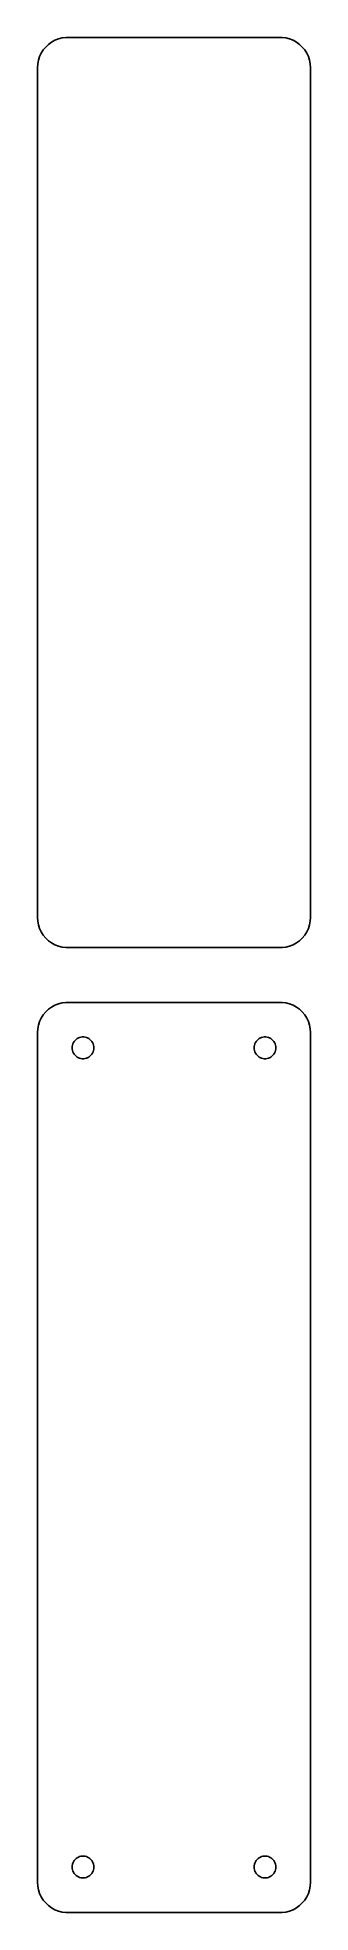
# Model space of a CAD drawing. Header units: metres. Extents: x -22 to 22, y 84 to 393.
import ezdxf

# ---------------------------------------------------------------- set-up
doc = ezdxf.new("R2010")
doc.units = ezdxf.units.M

msp = doc.modelspace()

# ---------------------------------------------------------------- linework, layer by layer
for p, q in [((-19.6289, 392.524), (-20.1791, 392.222)), ((-19.0451, 392.755), (-19.6289, 392.524)), ((-18.4369, 392.911), (-19.0451, 392.755)), ((-17.8139, 392.99), (-18.4369, 392.911)), ((17.8139, 392.99), (-17.8139, 392.99)), ((18.4369, 392.911), (17.8139, 392.99)), ((19.0451, 392.755), (18.4369, 392.911)), ((19.6289, 392.524), (19.0451, 392.755)), ((20.1791, 392.222), (19.6289, 392.524)), ((-22.1489, 389.841), (-22.3429, 389.243)), ((-21.8815, 390.409), (-22.1489, 389.841)), ((-21.5451, 390.939), (-21.8815, 390.409)), ((-21.1448, 391.423), (-21.5451, 390.939)), ((-20.6871, 391.853), (-21.1448, 391.423)), ((-20.1791, 392.222), (-20.6871, 391.853)), ((20.6871, 391.853), (20.1791, 392.222)), ((21.1448, 391.423), (20.6871, 391.853)), ((21.5451, 390.939), (21.1448, 391.423)), ((21.8815, 390.409), (21.5451, 390.939)), ((22.1489, 389.841), (21.8815, 390.409)), ((22.3429, 389.243), (22.1489, 389.841)), ((-22.4606, 388.627), (-22.5, 388)), ((-22.5, 388), (-22.5, 248)), ((-22.3429, 389.243), (-22.4606, 388.627)), ((22.4606, 388.627), (22.3429, 389.243)), ((22.5, 388), (22.4606, 388.627)), ((22.5, 248), (22.5, 388)), ((-22.5, 248), (-22.4606, 247.373)), ((-22.4606, 247.373), (-22.3429, 246.757)), ((22.3429, 246.757), (22.4606, 247.373)), ((22.4606, 247.373), (22.5, 248)), ((-22.3429, 246.757), (-22.1489, 246.159)), ((-22.1489, 246.159), (-21.8815, 245.591)), ((-21.8815, 245.591), (-21.5451, 245.061)), ((-21.5451, 245.061), (-21.1448, 244.577)), ((-21.1448, 244.577), (-20.6871, 244.147)), ((-20.6871, 244.147), (-20.1791, 243.778)), ((20.1791, 243.778), (20.6871, 244.147)), ((20.6871, 244.147), (21.1448, 244.577)), ((21.1448, 244.577), (21.5451, 245.061)), ((21.5451, 245.061), (21.8815, 245.591)), ((21.8815, 245.591), (22.1489, 246.159)), ((22.1489, 246.159), (22.3429, 246.757)), ((-20.1791, 243.778), (-19.6289, 243.476)), ((-19.6289, 243.476), (-19.0451, 243.245)), ((-19.0451, 243.245), (-18.4369, 243.089)), ((-18.4369, 243.089), (-17.8139, 243.01)), ((-17.8139, 243.01), (17.8139, 243.01)), ((17.8139, 243.01), (18.4369, 243.089)), ((18.4369, 243.089), (19.0451, 243.245)), ((19.0451, 243.245), (19.6289, 243.476)), ((19.6289, 243.476), (20.1791, 243.778)), ((-21.5451, 231.939), (-21.8815, 231.409)), ((-21.1448, 232.423), (-21.5451, 231.939)), ((-20.6871, 232.853), (-21.1448, 232.423)), ((-20.1791, 233.222), (-20.6871, 232.853)), ((-19.6289, 233.524), (-20.1791, 233.222)), ((-19.0451, 233.755), (-19.6289, 233.524)), ((-18.4369, 233.911), (-19.0451, 233.755)), ((-17.8139, 233.99), (-18.4369, 233.911)), ((17.8139, 233.99), (-17.8139, 233.99)), ((18.4369, 233.911), (17.8139, 233.99)), ((19.0451, 233.755), (18.4369, 233.911)), ((19.6289, 233.524), (19.0451, 233.755)), ((20.1791, 233.222), (19.6289, 233.524)), ((20.6871, 232.853), (20.1791, 233.222)), ((21.1448, 232.423), (20.6871, 232.853)), ((21.5451, 231.939), (21.1448, 232.423)), ((21.8815, 231.409), (21.5451, 231.939)), ((-22.4606, 229.627), (-22.5, 229)), ((-22.5, 229), (-22.5, 89)), ((-22.3429, 230.243), (-22.4606, 229.627)), ((-22.1489, 230.841), (-22.3429, 230.243)), ((-21.8815, 231.409), (-22.1489, 230.841)), ((22.1489, 230.841), (21.8815, 231.409)), ((22.3429, 230.243), (22.1489, 230.841)), ((22.4606, 229.627), (22.3429, 230.243)), ((22.5, 229), (22.4606, 229.627)), ((22.5, 89), (22.5, 229)), ((-16.8, 226.5), (-16.7858, 226.726)), ((-16.7858, 226.274), (-16.8, 226.5)), ((-16.7858, 226.726), (-16.7434, 226.948)), ((-16.7434, 226.052), (-16.7858, 226.274)), ((-16.7434, 226.948), (-16.6736, 227.163)), ((-16.6736, 225.837), (-16.7434, 226.052)), ((-16.6736, 227.163), (-16.5773, 227.367)), ((-16.5773, 225.633), (-16.6736, 225.837)), ((-16.5773, 227.367), (-16.4562, 227.558)), ((-16.4562, 225.442), (-16.5773, 225.633)), ((-16.4562, 227.558), (-16.3121, 227.732)), ((-16.3121, 227.732), (-16.1474, 227.887)), ((-16.1474, 227.887), (-15.9645, 228.02)), ((-15.9645, 228.02), (-15.7664, 228.129)), ((-15.7664, 228.129), (-15.5562, 228.212)), ((-15.5562, 228.212), (-15.3373, 228.268)), ((-15.3373, 228.268), (-15.113, 228.296)), ((-15.113, 228.296), (-14.887, 228.296)), ((-14.887, 228.296), (-14.6627, 228.268)), ((-14.6627, 228.268), (-14.4438, 228.212)), ((-14.4438, 228.212), (-14.2336, 228.129)), ((-14.2336, 228.129), (-14.0355, 228.02)), ((-14.0355, 228.02), (-13.8526, 227.887)), ((-13.8526, 227.887), (-13.6879, 227.732)), ((-13.6879, 227.732), (-13.5438, 227.558)), ((-13.5438, 227.558), (-13.4226, 227.367)), ((-13.4226, 225.633), (-13.5438, 225.442)), ((-13.4226, 227.367), (-13.3264, 227.163)), ((-13.3264, 225.837), (-13.4226, 225.633)), ((-13.3264, 227.163), (-13.2565, 226.948)), ((-13.2565, 226.052), (-13.3264, 225.837)), ((-13.2565, 226.948), (-13.2142, 226.726)), ((-13.2142, 226.274), (-13.2565, 226.052)), ((-13.2142, 226.726), (-13.2, 226.5)), ((-13.2, 226.5), (-13.2142, 226.274)), ((13.2, 226.5), (13.2142, 226.726)), ((13.2142, 226.274), (13.2, 226.5)), ((13.2142, 226.726), (13.2565, 226.948)), ((13.2565, 226.052), (13.2142, 226.274)), ((13.2565, 226.948), (13.3264, 227.163)), ((13.3264, 225.837), (13.2565, 226.052)), ((13.3264, 227.163), (13.4226, 227.367)), ((13.4226, 225.633), (13.3264, 225.837)), ((13.4226, 227.367), (13.5438, 227.558)), ((13.5438, 225.442), (13.4226, 225.633)), ((13.5438, 227.558), (13.6879, 227.732)), ((13.6879, 227.732), (13.8526, 227.887)), ((13.8526, 227.887), (14.0355, 228.02)), ((14.0355, 228.02), (14.2336, 228.129)), ((14.2336, 228.129), (14.4438, 228.212)), ((14.4438, 228.212), (14.6627, 228.268)), ((14.6627, 228.268), (14.887, 228.296)), ((14.887, 228.296), (15.113, 228.296)), ((15.113, 228.296), (15.3373, 228.268)), ((15.3373, 228.268), (15.5562, 228.212)), ((15.5562, 228.212), (15.7664, 228.129)), ((15.7664, 228.129), (15.9645, 228.02)), ((15.9645, 228.02), (16.1474, 227.887)), ((16.1474, 227.887), (16.3121, 227.732)), ((16.3121, 227.732), (16.4562, 227.558)), ((16.4562, 227.558), (16.5773, 227.367)), ((16.5773, 225.633), (16.4562, 225.442)), ((16.5773, 227.367), (16.6736, 227.163)), ((16.6736, 225.837), (16.5773, 225.633)), ((16.6736, 227.163), (16.7434, 226.948)), ((16.7434, 226.052), (16.6736, 225.837)), ((16.7434, 226.948), (16.7858, 226.726)), ((16.7858, 226.274), (16.7434, 226.052)), ((16.7858, 226.726), (16.8, 226.5)), ((16.8, 226.5), (16.7858, 226.274)), ((-16.3121, 225.268), (-16.4562, 225.442)), ((-16.1474, 225.113), (-16.3121, 225.268)), ((-15.9645, 224.98), (-16.1474, 225.113)), ((-15.7664, 224.871), (-15.9645, 224.98)), ((-15.5562, 224.788), (-15.7664, 224.871)), ((-15.3373, 224.732), (-15.5562, 224.788)), ((-15.113, 224.704), (-15.3373, 224.732)), ((-14.887, 224.704), (-15.113, 224.704)), ((-14.6627, 224.732), (-14.887, 224.704)), ((-14.4438, 224.788), (-14.6627, 224.732)), ((-14.2336, 224.871), (-14.4438, 224.788)), ((-14.0355, 224.98), (-14.2336, 224.871)), ((-13.8526, 225.113), (-14.0355, 224.98)), ((-13.6879, 225.268), (-13.8526, 225.113)), ((-13.5438, 225.442), (-13.6879, 225.268)), ((13.6879, 225.268), (13.5438, 225.442)), ((13.8526, 225.113), (13.6879, 225.268)), ((14.0355, 224.98), (13.8526, 225.113)), ((14.2336, 224.871), (14.0355, 224.98)), ((14.4438, 224.788), (14.2336, 224.871)), ((14.6627, 224.732), (14.4438, 224.788)), ((14.887, 224.704), (14.6627, 224.732)), ((15.113, 224.704), (14.887, 224.704)), ((15.3373, 224.732), (15.113, 224.704)), ((15.5562, 224.788), (15.3373, 224.732)), ((15.7664, 224.871), (15.5562, 224.788)), ((15.9645, 224.98), (15.7664, 224.871)), ((16.1474, 225.113), (15.9645, 224.98)), ((16.3121, 225.268), (16.1474, 225.113)), ((16.4562, 225.442), (16.3121, 225.268)), ((-16.4562, 92.558), (-16.3121, 92.7322)), ((-16.3121, 92.7322), (-16.1474, 92.8869)), ((-16.1474, 92.8869), (-15.9645, 93.0198)), ((-15.9645, 93.0198), (-15.7664, 93.1287)), ((-15.7664, 93.1287), (-15.5562, 93.2119)), ((-15.5562, 93.2119), (-15.3373, 93.2681)), ((-15.3373, 93.2681), (-15.113, 93.2964)), ((-15.113, 93.2964), (-14.887, 93.2964)), ((-14.887, 93.2964), (-14.6627, 93.2681)), ((-14.6627, 93.2681), (-14.4438, 93.2119)), ((-14.4438, 93.2119), (-14.2336, 93.1287)), ((-14.2336, 93.1287), (-14.0355, 93.0198)), ((-14.0355, 93.0198), (-13.8526, 92.8869)), ((-13.8526, 92.8869), (-13.6879, 92.7322)), ((-13.6879, 92.7322), (-13.5438, 92.558)), ((13.5438, 92.558), (13.6879, 92.7322)), ((13.6879, 92.7322), (13.8526, 92.8869)), ((13.8526, 92.8869), (14.0355, 93.0198)), ((14.0355, 93.0198), (14.2336, 93.1287)), ((14.2336, 93.1287), (14.4438, 93.2119)), ((14.4438, 93.2119), (14.6627, 93.2681)), ((14.6627, 93.2681), (14.887, 93.2964)), ((14.887, 93.2964), (15.113, 93.2964)), ((15.113, 93.2964), (15.3373, 93.2681)), ((15.3373, 93.2681), (15.5562, 93.2119)), ((15.5562, 93.2119), (15.7664, 93.1287)), ((15.7664, 93.1287), (15.9645, 93.0198)), ((15.9645, 93.0198), (16.1474, 92.8869)), ((16.1474, 92.8869), (16.3121, 92.7322)), ((16.3121, 92.7322), (16.4562, 92.558)), ((-16.8, 91.5), (-16.7858, 91.7256)), ((-16.7858, 91.2744), (-16.8, 91.5)), ((-16.7858, 91.7256), (-16.7434, 91.9476)), ((-16.7434, 91.0524), (-16.7858, 91.2744)), ((-16.7434, 91.9476), (-16.6736, 92.1626)), ((-16.6736, 90.8374), (-16.7434, 91.0524)), ((-16.6736, 92.1626), (-16.5773, 92.3672)), ((-16.5773, 90.6328), (-16.6736, 90.8374)), ((-16.5773, 92.3672), (-16.4562, 92.558)), ((-16.4562, 90.442), (-16.5773, 90.6328)), ((-16.3121, 90.2678), (-16.4562, 90.442)), ((-16.1474, 90.1131), (-16.3121, 90.2678)), ((-15.9645, 89.9802), (-16.1474, 90.1131)), ((-15.7664, 89.8713), (-15.9645, 89.9802)), ((-15.5562, 89.7881), (-15.7664, 89.8713)), ((-15.3373, 89.7319), (-15.5562, 89.7881)), ((-15.113, 89.7036), (-15.3373, 89.7319)), ((-14.887, 89.7036), (-15.113, 89.7036)), ((-14.6627, 89.7319), (-14.887, 89.7036)), ((-14.4438, 89.7881), (-14.6627, 89.7319)), ((-14.2336, 89.8713), (-14.4438, 89.7881)), ((-14.0355, 89.9802), (-14.2336, 89.8713)), ((-13.8526, 90.1131), (-14.0355, 89.9802)), ((-13.6879, 90.2678), (-13.8526, 90.1131)), ((-13.5438, 90.442), (-13.6879, 90.2678)), ((-13.5438, 92.558), (-13.4226, 92.3672)), ((-13.4226, 90.6328), (-13.5438, 90.442)), ((-13.4226, 92.3672), (-13.3264, 92.1626)), ((-13.3264, 90.8374), (-13.4226, 90.6328)), ((-13.3264, 92.1626), (-13.2565, 91.9476)), ((-13.2565, 91.0524), (-13.3264, 90.8374)), ((-13.2565, 91.9476), (-13.2142, 91.7256)), ((-13.2142, 91.2744), (-13.2565, 91.0524)), ((-13.2142, 91.7256), (-13.2, 91.5)), ((-13.2, 91.5), (-13.2142, 91.2744)), ((13.2, 91.5), (13.2142, 91.7256)), ((13.2142, 91.2744), (13.2, 91.5)), ((13.2142, 91.7256), (13.2565, 91.9476)), ((13.2565, 91.0524), (13.2142, 91.2744)), ((13.2565, 91.9476), (13.3264, 92.1626)), ((13.3264, 90.8374), (13.2565, 91.0524)), ((13.3264, 92.1626), (13.4226, 92.3672)), ((13.4226, 90.6328), (13.3264, 90.8374)), ((13.4226, 92.3672), (13.5438, 92.558)), ((13.5438, 90.442), (13.4226, 90.6328)), ((13.6879, 90.2678), (13.5438, 90.442)), ((13.8526, 90.1131), (13.6879, 90.2678)), ((14.0355, 89.9802), (13.8526, 90.1131)), ((14.2336, 89.8713), (14.0355, 89.9802)), ((14.4438, 89.7881), (14.2336, 89.8713)), ((14.6627, 89.7319), (14.4438, 89.7881)), ((14.887, 89.7036), (14.6627, 89.7319)), ((15.113, 89.7036), (14.887, 89.7036)), ((15.3373, 89.7319), (15.113, 89.7036)), ((15.5562, 89.7881), (15.3373, 89.7319)), ((15.7664, 89.8713), (15.5562, 89.7881)), ((15.9645, 89.9802), (15.7664, 89.8713)), ((16.1474, 90.1131), (15.9645, 89.9802)), ((16.3121, 90.2678), (16.1474, 90.1131)), ((16.4562, 90.442), (16.3121, 90.2678)), ((16.4562, 92.558), (16.5773, 92.3672)), ((16.5773, 90.6328), (16.4562, 90.442)), ((16.5773, 92.3672), (16.6736, 92.1626)), ((16.6736, 90.8374), (16.5773, 90.6328)), ((16.6736, 92.1626), (16.7434, 91.9476)), ((16.7434, 91.0524), (16.6736, 90.8374)), ((16.7434, 91.9476), (16.7858, 91.7256)), ((16.7858, 91.2744), (16.7434, 91.0524)), ((16.7858, 91.7256), (16.8, 91.5)), ((16.8, 91.5), (16.7858, 91.2744)), ((-22.5, 89), (-22.4606, 88.3733)), ((-22.4606, 88.3733), (-22.3429, 87.7566)), ((-22.3429, 87.7566), (-22.1489, 87.1594)), ((-22.1489, 87.1594), (-21.8815, 86.5912)), ((-21.8815, 86.5912), (-21.5451, 86.0611)), ((21.5451, 86.0611), (21.8815, 86.5912)), ((21.8815, 86.5912), (22.1489, 87.1594)), ((22.1489, 87.1594), (22.3429, 87.7566)), ((22.3429, 87.7566), (22.4606, 88.3733)), ((22.4606, 88.3733), (22.5, 89)), ((-21.5451, 86.0611), (-21.1448, 85.5773)), ((-21.1448, 85.5773), (-20.6871, 85.1474)), ((-20.6871, 85.1474), (-20.1791, 84.7784)), ((-20.1791, 84.7784), (-19.6289, 84.4759)), ((-19.6289, 84.4759), (-19.0451, 84.2447)), ((-19.0451, 84.2447), (-18.4369, 84.0886)), ((-18.4369, 84.0886), (-17.8139, 84.0099)), ((-17.8139, 84.0099), (17.8139, 84.0099)), ((17.8139, 84.0099), (18.4369, 84.0886)), ((18.4369, 84.0886), (19.0451, 84.2447)), ((19.0451, 84.2447), (19.6289, 84.4759)), ((19.6289, 84.4759), (20.1791, 84.7784)), ((20.1791, 84.7784), (20.6871, 85.1474)), ((20.6871, 85.1474), (21.1448, 85.5773)), ((21.1448, 85.5773), (21.5451, 86.0611))]:
    msp.add_line(p, q)

doc.saveas('drawing.dxf')
